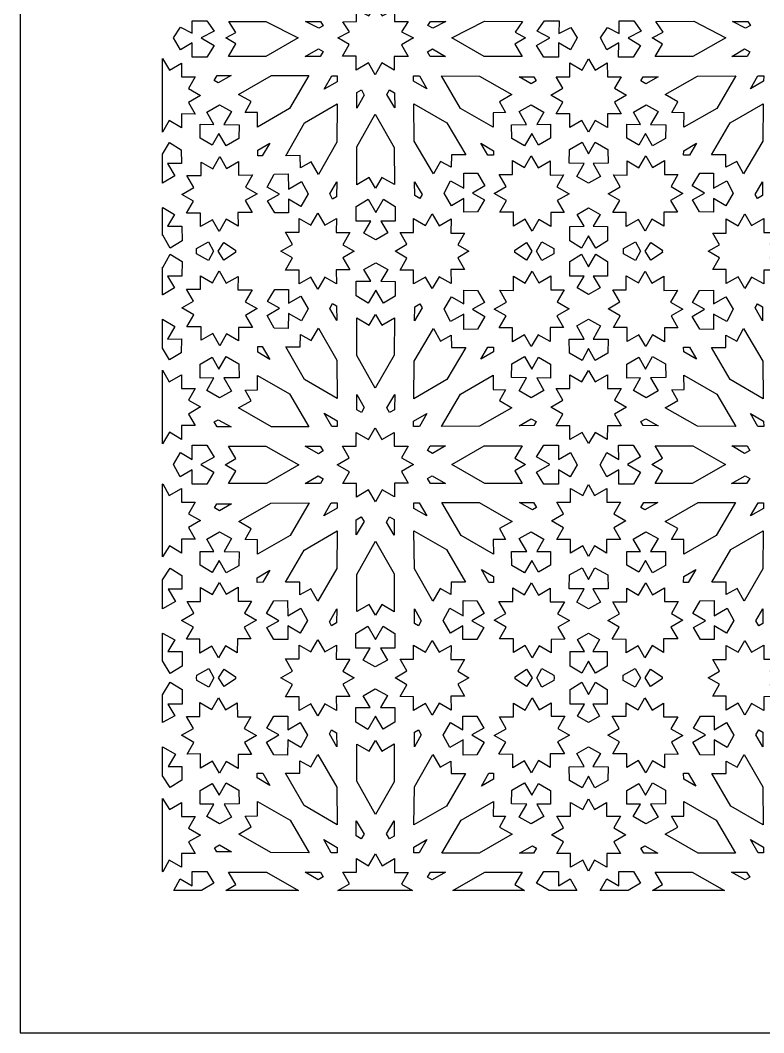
# Model space of a CAD drawing. Extents: x -340 to 340, y -245 to 245.
# Drawn here: x -340.1 to -235.6, y -245.1 to -102.7 of the extents above; entities that cross this region are included whole.
import ezdxf

# ---------------------------------------------------------------- set-up
doc = ezdxf.new("R2010")
doc.units = 0
doc.layers.add('LAYER_1', color=18, linetype='CONTINUOUS')

msp = doc.modelspace()

# ---------------------------------------------------------------- linework, layer by layer
at = {"layer": 'LAYER_1'}
msp.add_lwpolyline([(339.89, 144.89, 0.454904), (239.89, 244.89), (-340.11, 244.89), (-340.11, -245.11), (339.89, -245.11)], format="xyb", close=True, dxfattribs=at)
for points in [[(-289.2, -102.06), (-287.48, -101.19), (-287.47, -102.88), (-285.54, -102.87), (-286.48, -104.31), (-284.82, -105.16), (-286.52, -106.14), (-285.58, -107.77), (-287.51, -107.77), (-287.52, -109.7), (-289.24, -108.7), (-290.19, -110.35), (-291.13, -108.7), (-292.86, -109.69), (-292.85, -107.75), (-294.78, -107.75), (-293.84, -106.12), (-295.44, -105.16), (-293.81, -104.32), (-294.75, -102.9), (-292.82, -102.89), (-292.82, -101.2), (-291.1, -102.07), (-290.15, -100.62)], [(-312.85, -104.22), (-314.67, -105.16), (-312.86, -106.23), (-313.87, -107.9), (-315.93, -107.9), (-315.93, -105.88), (-317.59, -106.86), (-318.55, -105.16), (-317.59, -103.68), (-315.93, -104.53), (-315.92, -102.77), (-313.86, -102.77)], [(-305.57, -102.88), (-301.01, -105.16), (-305.59, -107.77), (-310.81, -107.78), (-309.79, -106.03), (-311.21, -105.16), (-309.78, -104.4), (-310.79, -102.87)], [(-297.49, -103.49), (-298.14, -103.82), (-300.02, -102.88), (-297.91, -102.87)], [(-282.09, -103.79), (-282.8, -103.44), (-282.42, -102.86), (-280.26, -102.86)], [(-269.47, -102.85), (-270.5, -104.38), (-269.07, -105.16), (-270.56, -106.05), (-269.54, -107.8), (-274.86, -107.81), (-279.41, -105.16), (-274.81, -102.84)], [(-264.34, -102.77), (-264.35, -104.54), (-262.68, -103.69), (-261.78, -105.16), (-262.75, -106.85), (-264.42, -105.87), (-264.42, -107.89), (-266.47, -107.9), (-267.49, -106.24), (-265.65, -105.16), (-267.42, -104.22), (-266.4, -102.77)], [(-252.8, -104.22), (-254.64, -105.16), (-252.88, -106.24), (-253.9, -107.9), (-255.96, -107.89), (-255.95, -105.87), (-257.62, -106.85), (-258.51, -105.16), (-257.54, -103.69), (-255.87, -104.54), (-255.87, -102.77), (-253.81, -102.77)], [(-240.89, -105.16), (-245.51, -107.81), (-250.83, -107.8), (-249.81, -106.05), (-251.23, -105.16), (-249.72, -104.38), (-250.75, -102.85), (-245.41, -102.84)], [(-237.8, -102.86), (-237.41, -103.44), (-238.13, -103.79), (-239.96, -102.86)], [(-297.52, -107.07), (-297.94, -107.78), (-300.05, -107.77), (-298.17, -106.7)], [(-280.31, -107.79), (-282.47, -107.79), (-282.85, -107.13), (-282.13, -106.73)], [(-237.52, -107.13), (-237.9, -107.79), (-240.06, -107.79), (-238.24, -106.73)], [(-319.14, -109.71), (-317.42, -108.71), (-317.42, -110.65), (-315.49, -110.65), (-316.44, -112.28), (-314.75, -113.27), (-316.44, -114.25), (-315.51, -115.88), (-317.44, -115.87), (-317.44, -117.81), (-319.16, -116.81), (-320.11, -118.44), (-320.11, -108.07)], [(-259.27, -109.7), (-257.56, -108.7), (-257.55, -110.63), (-255.62, -110.63), (-256.55, -112.26), (-254.86, -113.24), (-256.55, -114.23), (-255.61, -115.86), (-257.54, -115.86), (-257.53, -117.79), (-259.25, -116.8), (-260.19, -118.42), (-261.12, -116.8), (-262.84, -117.79), (-262.83, -115.86), (-264.77, -115.86), (-263.82, -114.23), (-265.51, -113.24), (-263.82, -112.26), (-264.75, -110.63), (-262.82, -110.63), (-262.81, -108.7), (-261.1, -109.7), (-260.19, -108.12)], [(-310.45, -110.46), (-312.26, -111.48), (-312.83, -111.16), (-312.41, -110.46)], [(-299.51, -110.48), (-302.24, -115.1), (-306.77, -117.71), (-306.76, -115.68), (-308.49, -115.65), (-307.65, -114.13), (-309.4, -113.13), (-304.78, -110.47)], [(-295.55, -111.34), (-297.39, -112.4), (-296.3, -110.52), (-295.55, -110.52)], [(-283.98, -110.53), (-282.93, -112.36), (-284.8, -111.28), (-284.81, -110.52)], [(-275.51, -110.55), (-270.97, -113.14), (-272.72, -114.16), (-271.87, -115.67), (-273.61, -115.71), (-273.59, -117.73), (-278.21, -115.09), (-280.87, -110.52)], [(-267.87, -110.66), (-267.54, -111.22), (-268.25, -111.62), (-269.95, -110.64)], [(-252.12, -111.62), (-252.83, -111.22), (-252.5, -110.66), (-250.42, -110.64)], [(-242.16, -115.09), (-246.78, -117.73), (-246.76, -115.71), (-248.5, -115.67), (-247.65, -114.16), (-249.4, -113.14), (-244.86, -110.55), (-239.5, -110.52)], [(-235.57, -111.28), (-237.44, -112.36), (-236.39, -110.53), (-235.56, -110.52)], [(-291.73, -113.21), (-292.79, -115.04), (-292.79, -112.87), (-292.14, -112.49)], [(-287.46, -112.89), (-287.45, -115.01), (-288.54, -113.14), (-288.17, -112.48)], [(-310.4, -115.51), (-311.46, -117.36), (-309.33, -117.38), (-309.38, -119.33), (-311.16, -120.35), (-312.17, -118.6), (-313.12, -120.28), (-314.79, -119.28), (-314.81, -117.33), (-312.88, -117.35), (-313.89, -115.6), (-312.11, -114.57)], [(-295.59, -119.84), (-298.19, -124.37), (-299.2, -122.62), (-300.71, -123.47), (-300.74, -121.73), (-302.76, -121.75), (-300.12, -117.12), (-295.56, -114.46)], [(-280.11, -117.12), (-277.45, -121.63), (-279.47, -121.64), (-279.49, -123.37), (-281.01, -122.55), (-281.99, -124.31), (-284.7, -119.72), (-284.75, -114.44)], [(-266.48, -115.6), (-267.47, -117.36), (-265.55, -117.33), (-265.56, -119.28), (-267.23, -120.28), (-268.19, -118.61), (-269.19, -120.36), (-270.98, -119.34), (-271.03, -117.4), (-268.9, -117.37), (-269.96, -115.52), (-268.26, -114.58)], [(-250.41, -115.52), (-251.47, -117.37), (-249.34, -117.4), (-249.39, -119.34), (-251.18, -120.36), (-252.18, -118.61), (-253.14, -120.28), (-254.81, -119.28), (-254.82, -117.33), (-252.9, -117.36), (-253.89, -115.6), (-252.11, -114.58)], [(-235.67, -119.72), (-238.38, -124.31), (-239.36, -122.55), (-240.88, -123.37), (-240.9, -121.64), (-242.92, -121.63), (-240.26, -117.12), (-235.62, -114.44)], [(-287.52, -120.58), (-287.5, -125.81), (-289.25, -124.79), (-290.13, -126.29), (-291.03, -124.8), (-292.77, -125.83), (-292.79, -120.5), (-290.18, -115.91)], [(-317.47, -120.9), (-317.45, -122.85), (-319.38, -122.83), (-318.38, -124.58), (-320.11, -125.61), (-320.11, -121.53), (-319.14, -119.91)], [(-306.07, -121.77), (-306.72, -121.78), (-306.71, -120.96), (-305.01, -119.97)], [(-273.56, -121.04), (-273.55, -121.69), (-274.37, -121.69), (-275.36, -119.99)], [(-257.48, -120.86), (-257.43, -122.8), (-259.56, -122.82), (-258.51, -124.68), (-260.19, -125.6), (-261.86, -124.68), (-260.81, -122.82), (-262.94, -122.8), (-262.89, -120.86), (-261.11, -119.83), (-260.19, -121.48), (-259.27, -119.83)], [(-246, -121.69), (-246.82, -121.69), (-246.81, -121.04), (-245.02, -119.99)], [(-311.09, -123.54), (-309.42, -122.57), (-309.41, -124.46), (-307.46, -124.45), (-308.43, -126.15), (-306.8, -127.1), (-308.47, -128.06), (-307.5, -129.74), (-309.49, -129.74), (-309.48, -131.64), (-311.13, -130.69), (-312.12, -132.42), (-313.09, -130.75), (-314.76, -131.72), (-314.76, -129.84), (-316.72, -129.84), (-315.75, -128.14), (-317.38, -127.2), (-315.71, -126.23), (-316.67, -124.55), (-314.69, -124.55), (-314.69, -122.65), (-313.05, -123.6), (-312.06, -121.87)], [(-267.27, -123.44), (-265.6, -122.47), (-265.6, -124.46), (-263.7, -124.45), (-264.64, -126.1), (-262.92, -127.09), (-264.59, -128.06), (-263.61, -129.73), (-265.49, -129.74), (-265.49, -131.7), (-267.19, -130.73), (-268.12, -132.36), (-269.09, -130.69), (-270.76, -131.66), (-270.77, -129.67), (-272.67, -129.68), (-271.72, -128.03), (-273.45, -127.04), (-271.78, -126.07), (-272.75, -124.4), (-270.87, -124.39), (-270.88, -122.43), (-269.18, -123.4), (-268.24, -121.77)], [(-251.19, -123.4), (-249.49, -122.43), (-249.5, -124.39), (-247.62, -124.4), (-248.59, -126.07), (-246.92, -127.04), (-248.65, -128.03), (-247.7, -129.68), (-249.6, -129.67), (-249.61, -131.66), (-251.28, -130.69), (-252.25, -132.36), (-253.18, -130.73), (-254.88, -131.7), (-254.88, -129.74), (-256.76, -129.73), (-255.79, -128.06), (-257.45, -127.09), (-255.73, -126.1), (-256.67, -124.45), (-254.77, -124.46), (-254.77, -122.47), (-253.1, -123.44), (-252.13, -121.77)], [(-302.41, -126.44), (-300.56, -125.38), (-299.62, -127.09), (-300.65, -128.87), (-302.4, -127.87), (-302.38, -129.8), (-304.32, -129.79), (-305.32, -128.11), (-303.65, -127.15), (-305.4, -126.15), (-304.38, -124.36), (-302.43, -124.31)], [(-275.81, -124.22), (-274.77, -126), (-276.5, -127.02), (-274.82, -127.96), (-275.79, -129.65), (-277.73, -129.69), (-277.74, -127.76), (-279.47, -128.78), (-280.52, -127.01), (-279.61, -125.29), (-277.75, -126.33), (-277.75, -124.19)], [(-242.63, -126.33), (-240.76, -125.29), (-239.85, -127.01), (-240.9, -128.78), (-242.63, -127.76), (-242.64, -129.69), (-244.58, -129.65), (-245.56, -127.96), (-243.87, -127.02), (-245.61, -126), (-244.56, -124.22), (-242.62, -124.19)], [(-295.62, -127.51), (-296.18, -127.84), (-296.58, -127.13), (-295.61, -125.42)], [(-283.61, -127.2), (-283.92, -127.77), (-284.63, -127.36), (-284.65, -125.4)], [(-235.74, -127.36), (-236.45, -127.77), (-236.77, -127.2), (-235.72, -125.4)], [(-287.38, -128.88), (-287.38, -130.94), (-289.39, -130.95), (-288.41, -132.61), (-290.1, -133.57), (-291.8, -132.62), (-290.83, -130.95), (-292.85, -130.96), (-292.86, -128.9), (-291.2, -127.88), (-290.12, -129.72), (-289.05, -127.87)], [(-318.41, -130), (-319.38, -131.67), (-317.37, -131.67), (-317.36, -133.73), (-319.02, -134.75), (-320.08, -132.9), (-320.11, -132.95), (-320.11, -129.06), (-320.08, -129.05)], [(-258.57, -130.01), (-259.54, -131.67), (-257.53, -131.68), (-257.53, -133.74), (-259.19, -134.75), (-260.19, -133), (-261.18, -134.75), (-262.84, -133.74), (-262.84, -131.68), (-260.83, -131.67), (-261.8, -130.01), (-260.19, -129.08)], [(-297.3, -131.53), (-295.66, -130.6), (-295.67, -132.53), (-293.74, -132.54), (-294.74, -134.26), (-293.17, -135.18), (-294.74, -136.1), (-293.74, -137.82), (-295.67, -137.82), (-295.66, -139.76), (-297.3, -138.82), (-298.27, -140.52), (-299.25, -138.83), (-300.88, -139.78), (-300.89, -137.84), (-302.82, -137.85), (-301.83, -136.12), (-303.48, -135.18), (-301.83, -134.23), (-302.82, -132.51), (-300.89, -132.51), (-300.88, -130.58), (-299.25, -131.53), (-298.27, -129.84)], [(-281.21, -131.6), (-279.53, -130.63), (-279.54, -132.62), (-277.64, -132.62), (-278.59, -134.27), (-277.01, -135.18), (-278.59, -136.09), (-277.64, -137.74), (-279.54, -137.74), (-279.53, -139.73), (-281.21, -138.76), (-282.17, -140.44), (-283.11, -138.81), (-284.81, -139.79), (-284.81, -137.83), (-286.69, -137.83), (-285.73, -136.15), (-287.4, -135.18), (-285.73, -134.21), (-286.69, -132.53), (-284.81, -132.53), (-284.81, -130.57), (-283.11, -131.55), (-282.17, -129.92)], [(-237.26, -131.55), (-235.56, -130.57), (-235.56, -132.53), (-233.68, -132.53), (-234.64, -134.21), (-232.97, -135.18), (-234.64, -136.15), (-233.68, -137.83), (-235.56, -137.83), (-235.56, -139.79), (-237.26, -138.81), (-238.2, -140.44), (-239.16, -138.76), (-240.84, -139.73), (-240.83, -137.74), (-242.73, -137.74), (-241.78, -136.09), (-243.36, -135.18), (-241.78, -134.27), (-242.73, -132.62), (-240.83, -132.62), (-240.84, -130.63), (-239.16, -131.6), (-238.2, -129.92)], [(-312.93, -135.18), (-313.63, -136.5), (-315.33, -135.55), (-315.34, -135.18), (-315.33, -134.81), (-313.63, -133.86)], [(-265.09, -134.81), (-265.07, -135.18), (-265.09, -135.55), (-266.78, -136.5), (-267.49, -135.18), (-266.78, -133.86)], [(-252.88, -135.18), (-253.59, -136.5), (-255.28, -135.55), (-255.3, -135.18), (-255.28, -134.81), (-253.59, -133.86)], [(-309.86, -135.02), (-309.86, -135.18), (-309.86, -135.34), (-311.48, -136.42), (-312.26, -135.18), (-311.48, -133.94)], [(-268.15, -135.18), (-268.94, -136.42), (-270.56, -135.34), (-270.55, -135.18), (-270.56, -135.02), (-268.94, -133.94)], [(-249.81, -135.02), (-249.82, -135.18), (-249.81, -135.34), (-251.43, -136.42), (-252.22, -135.18), (-251.43, -133.94)], [(-317.36, -136.63), (-317.37, -138.69), (-319.38, -138.69), (-318.41, -140.35), (-320.08, -141.31), (-320.11, -141.3), (-320.11, -137.41), (-320.08, -137.45), (-319.02, -135.61)], [(-257.53, -136.62), (-257.53, -138.68), (-259.54, -138.69), (-258.57, -140.35), (-260.19, -141.28), (-261.8, -140.35), (-260.83, -138.69), (-262.84, -138.68), (-262.84, -136.62), (-261.18, -135.61), (-260.19, -137.36), (-259.19, -135.61)], [(-311.13, -139.67), (-309.48, -138.72), (-309.49, -140.62), (-307.5, -140.62), (-308.47, -142.3), (-306.8, -143.26), (-308.43, -144.2), (-307.46, -145.9), (-309.41, -145.9), (-309.42, -147.79), (-311.09, -146.82), (-312.06, -148.49), (-313.05, -146.76), (-314.69, -147.71), (-314.69, -145.81), (-316.67, -145.8), (-315.71, -144.13), (-317.38, -143.16), (-315.75, -142.22), (-316.72, -140.52), (-314.76, -140.52), (-314.76, -138.64), (-313.09, -139.61), (-312.12, -137.94)], [(-288.41, -137.75), (-289.39, -139.41), (-287.38, -139.42), (-287.38, -141.48), (-289.05, -142.49), (-290.12, -140.64), (-291.2, -142.48), (-292.86, -141.46), (-292.85, -139.4), (-290.83, -139.41), (-291.8, -137.74), (-290.1, -136.79)], [(-267.19, -139.63), (-265.49, -138.66), (-265.49, -140.62), (-263.61, -140.63), (-264.59, -142.3), (-262.92, -143.27), (-264.64, -144.26), (-263.7, -145.91), (-265.6, -145.9), (-265.6, -147.89), (-267.27, -146.92), (-268.24, -148.59), (-269.18, -146.96), (-270.88, -147.93), (-270.87, -145.97), (-272.75, -145.96), (-271.78, -144.29), (-273.45, -143.32), (-271.72, -142.33), (-272.67, -140.68), (-270.77, -140.69), (-270.76, -138.7), (-269.09, -139.67), (-268.12, -138)], [(-251.28, -139.67), (-249.61, -138.7), (-249.6, -140.69), (-247.7, -140.68), (-248.65, -142.33), (-246.92, -143.32), (-248.59, -144.29), (-247.62, -145.96), (-249.5, -145.97), (-249.49, -147.93), (-251.19, -146.96), (-252.13, -148.59), (-253.1, -146.92), (-254.77, -147.89), (-254.77, -145.9), (-256.67, -145.91), (-255.73, -144.26), (-257.45, -143.27), (-255.79, -142.3), (-256.76, -140.63), (-254.88, -140.62), (-254.88, -138.66), (-253.18, -139.63), (-252.25, -138)], [(-302.4, -142.49), (-300.65, -141.49), (-299.62, -143.27), (-300.56, -144.98), (-302.41, -143.92), (-302.43, -146.05), (-304.38, -146), (-305.4, -144.21), (-303.65, -143.21), (-305.32, -142.25), (-304.32, -140.57), (-302.38, -140.56)], [(-275.79, -140.71), (-274.82, -142.4), (-276.5, -143.34), (-274.77, -144.36), (-275.81, -146.14), (-277.75, -146.17), (-277.75, -144.03), (-279.61, -145.07), (-280.52, -143.35), (-279.47, -141.58), (-277.74, -142.6), (-277.73, -140.67)], [(-242.63, -142.6), (-240.9, -141.58), (-239.85, -143.35), (-240.76, -145.07), (-242.63, -144.03), (-242.62, -146.17), (-244.56, -146.14), (-245.61, -144.36), (-243.87, -143.34), (-245.56, -142.4), (-244.58, -140.71), (-242.64, -140.67)], [(-295.62, -142.85), (-295.61, -144.94), (-296.58, -143.23), (-296.18, -142.52)], [(-283.61, -143.16), (-284.65, -144.96), (-284.63, -143), (-283.92, -142.59)], [(-235.74, -143), (-235.72, -144.96), (-236.77, -143.16), (-236.45, -142.59)], [(-318.38, -145.78), (-319.38, -147.53), (-317.45, -147.51), (-317.47, -149.46), (-319.14, -150.45), (-320.11, -148.83), (-320.11, -144.75)], [(-289.25, -145.56), (-287.5, -144.55), (-287.52, -149.78), (-290.18, -154.45), (-292.79, -149.86), (-292.77, -144.53), (-291.03, -145.56), (-290.13, -144.07)], [(-258.51, -145.68), (-259.56, -147.54), (-257.43, -147.55), (-257.48, -149.5), (-259.27, -150.53), (-260.19, -148.88), (-261.11, -150.53), (-262.89, -149.5), (-262.94, -147.55), (-260.81, -147.54), (-261.86, -145.68), (-260.19, -144.76)], [(-295.59, -150.52), (-295.56, -155.9), (-300.12, -153.24), (-302.76, -148.61), (-300.74, -148.63), (-300.71, -146.89), (-299.2, -147.74), (-298.19, -145.99)], [(-281.01, -147.81), (-279.49, -146.98), (-279.47, -148.72), (-277.45, -148.73), (-280.11, -153.23), (-284.75, -155.92), (-284.7, -150.64), (-281.99, -146.05)], [(-235.67, -150.64), (-235.62, -155.92), (-240.26, -153.23), (-242.92, -148.73), (-240.9, -148.72), (-240.88, -146.98), (-239.36, -147.81), (-238.38, -146.05)], [(-306.07, -148.59), (-305.01, -150.39), (-306.71, -149.4), (-306.72, -148.58)], [(-273.56, -149.32), (-275.36, -150.37), (-274.37, -148.67), (-273.55, -148.67)], [(-246, -148.67), (-245.02, -150.37), (-246.81, -149.32), (-246.82, -148.67)], [(-309.38, -151.03), (-309.33, -152.98), (-311.46, -153), (-310.4, -154.85), (-312.11, -155.79), (-313.89, -154.76), (-312.88, -153.01), (-314.81, -153.02), (-314.79, -151.08), (-313.12, -150.08), (-312.17, -151.76), (-311.16, -150.01)], [(-268.19, -151.75), (-267.23, -150.08), (-265.56, -151.08), (-265.55, -153.02), (-267.47, -153), (-266.48, -154.75), (-268.26, -155.78), (-269.96, -154.84), (-268.9, -152.99), (-271.03, -152.96), (-270.98, -151.02), (-269.19, -150)], [(-249.39, -151.02), (-249.34, -152.96), (-251.47, -152.99), (-250.41, -154.84), (-252.11, -155.78), (-253.89, -154.75), (-252.9, -153), (-254.82, -153.02), (-254.81, -151.08), (-253.14, -150.08), (-252.18, -151.75), (-251.18, -150)], [(-319.16, -153.55), (-317.44, -152.55), (-317.44, -154.49), (-315.51, -154.48), (-316.44, -156.11), (-314.75, -157.09), (-316.44, -158.08), (-315.49, -159.71), (-317.42, -159.71), (-317.42, -161.64), (-319.14, -160.65), (-320.11, -162.29), (-320.11, -151.92)], [(-259.25, -153.56), (-257.53, -152.57), (-257.54, -154.5), (-255.61, -154.5), (-256.55, -156.13), (-254.86, -157.12), (-256.55, -158.1), (-255.62, -159.73), (-257.55, -159.72), (-257.56, -161.66), (-259.27, -160.66), (-260.19, -162.24), (-261.1, -160.66), (-262.81, -161.66), (-262.82, -159.72), (-264.75, -159.73), (-263.82, -158.1), (-265.51, -157.12), (-263.82, -156.13), (-264.77, -154.5), (-262.83, -154.5), (-262.84, -152.57), (-261.12, -153.56), (-260.19, -151.94)], [(-302.24, -155.26), (-299.51, -159.88), (-304.78, -159.89), (-309.4, -157.23), (-307.65, -156.23), (-308.49, -154.71), (-306.76, -154.68), (-306.77, -152.65)], [(-273.61, -154.65), (-271.87, -154.69), (-272.72, -156.2), (-270.97, -157.21), (-275.51, -159.81), (-280.87, -159.84), (-278.21, -155.27), (-273.59, -152.63)], [(-242.16, -155.27), (-239.5, -159.84), (-244.86, -159.81), (-249.4, -157.21), (-247.65, -156.2), (-248.5, -154.69), (-246.76, -154.65), (-246.78, -152.63)], [(-291.73, -157.15), (-292.14, -157.87), (-292.79, -157.48), (-292.79, -155.32)], [(-287.46, -157.47), (-288.17, -157.88), (-288.54, -157.22), (-287.45, -155.35)], [(-295.55, -159.02), (-295.55, -159.84), (-296.3, -159.84), (-297.39, -157.96)], [(-283.98, -159.83), (-284.81, -159.84), (-284.8, -159.08), (-282.93, -158)], [(-235.57, -159.08), (-235.56, -159.84), (-236.39, -159.83), (-237.44, -158)], [(-310.45, -159.9), (-312.41, -159.9), (-312.83, -159.2), (-312.26, -158.88)], [(-267.54, -159.14), (-267.87, -159.7), (-269.95, -159.72), (-268.25, -158.74)], [(-250.42, -159.72), (-252.5, -159.7), (-252.83, -159.14), (-252.12, -158.74)], [(-289.24, -161.66), (-287.52, -160.66), (-287.51, -162.59), (-285.58, -162.58), (-286.52, -164.22), (-284.82, -165.2), (-286.51, -166.18), (-285.57, -167.81), (-287.5, -167.82), (-287.5, -169.75), (-289.22, -168.76), (-290.16, -170.41), (-291.12, -168.76), (-292.83, -169.76), (-292.84, -167.83), (-294.77, -167.84), (-293.83, -166.2), (-295.53, -165.22), (-293.84, -164.24), (-294.78, -162.61), (-292.85, -162.61), (-292.86, -160.67), (-291.13, -161.66), (-290.19, -160.01)], [(-312.86, -164.13), (-314.7, -165.2), (-312.87, -166.28), (-313.88, -167.95), (-315.94, -167.94), (-315.93, -165.92), (-317.6, -166.9), (-318.55, -165.2), (-317.59, -163.5), (-315.93, -164.48), (-315.93, -162.46), (-313.87, -162.46)], [(-305.59, -162.59), (-300.92, -165.24), (-305.49, -167.87), (-310.81, -167.86), (-309.79, -166.12), (-311.28, -165.22), (-309.79, -164.33), (-310.81, -162.58)], [(-297.52, -163.28), (-298.17, -163.66), (-300.05, -162.59), (-297.94, -162.58)], [(-282.13, -163.63), (-282.85, -163.23), (-282.47, -162.57), (-280.31, -162.56)], [(-269.54, -162.56), (-270.56, -164.3), (-269.07, -165.2), (-270.56, -166.09), (-269.55, -167.84), (-274.77, -167.83), (-279.43, -165.18), (-274.86, -162.55)], [(-264.42, -162.47), (-264.42, -164.48), (-262.75, -163.51), (-261.8, -165.21), (-262.76, -166.91), (-264.42, -165.93), (-264.42, -167.95), (-266.48, -167.95), (-267.49, -166.28), (-265.65, -165.2), (-267.49, -164.12), (-266.47, -162.46)], [(-252.88, -164.12), (-254.72, -165.2), (-252.88, -166.28), (-253.89, -167.95), (-255.95, -167.95), (-255.95, -165.93), (-257.61, -166.91), (-258.57, -165.21), (-257.62, -163.51), (-255.95, -164.48), (-255.96, -162.47), (-253.9, -162.46)], [(-240.94, -165.18), (-245.6, -167.83), (-250.82, -167.84), (-249.81, -166.09), (-251.3, -165.2), (-249.81, -164.3), (-250.83, -162.56), (-245.51, -162.55)], [(-237.9, -162.57), (-237.52, -163.23), (-238.24, -163.63), (-240.06, -162.56)], [(-319.16, -169.54), (-317.44, -168.54), (-317.44, -170.47), (-315.51, -170.46), (-316.44, -172.1), (-314.75, -173.08), (-316.44, -174.06), (-315.49, -175.69), (-317.42, -175.7), (-317.42, -177.63), (-319.14, -176.64), (-320.11, -178.19), (-320.11, -167.96), (-320.08, -167.88)], [(-297.5, -167.2), (-297.88, -167.85), (-300.04, -167.86), (-298.22, -166.79)], [(-280.3, -167.83), (-282.41, -167.84), (-282.84, -167.14), (-282.18, -166.76)], [(-259.35, -169.54), (-257.63, -168.55), (-257.63, -170.49), (-255.7, -170.49), (-256.65, -172.12), (-254.96, -173.11), (-256.65, -174.08), (-255.72, -175.72), (-257.65, -175.71), (-257.65, -177.64), (-259.37, -176.64), (-260.19, -178.14), (-261, -176.64), (-262.72, -177.64), (-262.72, -175.71), (-264.65, -175.72), (-263.72, -174.08), (-265.41, -173.11), (-263.72, -172.12), (-264.67, -170.49), (-262.74, -170.49), (-262.74, -168.55), (-261.02, -169.54), (-260.19, -168.01)], [(-237.53, -167.14), (-237.96, -167.84), (-240.07, -167.83), (-238.19, -166.76)], [(-312.1, -171.68), (-312.81, -171.28), (-312.48, -170.72), (-310.4, -170.7)], [(-302.14, -175.15), (-306.76, -177.79), (-306.75, -175.77), (-308.48, -175.73), (-307.63, -174.22), (-309.38, -173.21), (-304.85, -170.61), (-299.48, -170.59)], [(-295.55, -171.34), (-297.42, -172.42), (-296.37, -170.59), (-295.55, -170.58)], [(-284.02, -170.56), (-282.93, -172.42), (-284.77, -171.38), (-284.78, -170.56)], [(-270.95, -173.19), (-272.71, -174.2), (-271.86, -175.71), (-273.6, -175.74), (-273.58, -177.77), (-278.11, -175.16), (-280.84, -170.54), (-275.57, -170.53)], [(-267.52, -171.22), (-268.09, -171.54), (-269.9, -170.52), (-267.94, -170.52)], [(-250.47, -170.52), (-252.28, -171.54), (-252.85, -171.22), (-252.43, -170.52)], [(-239.53, -170.54), (-242.26, -175.16), (-246.79, -177.77), (-246.78, -175.74), (-248.51, -175.71), (-247.66, -174.2), (-249.42, -173.19), (-244.8, -170.53)], [(-235.6, -171.38), (-237.44, -172.42), (-236.35, -170.56), (-235.59, -170.56)], [(-291.77, -173.21), (-292.85, -175.09), (-292.86, -172.97), (-292.15, -172.55)], [(-287.54, -172.93), (-287.53, -175.1), (-288.6, -173.27), (-288.19, -172.55)], [(-310.39, -175.58), (-311.45, -177.43), (-309.32, -177.46), (-309.38, -179.41), (-311.16, -180.42), (-312.16, -178.67), (-313.12, -180.35), (-314.79, -179.35), (-314.8, -177.4), (-312.88, -177.42), (-313.88, -175.67), (-312.09, -174.64)], [(-295.58, -179.81), (-298.26, -184.42), (-299.26, -182.65), (-300.78, -183.49), (-300.8, -181.75), (-302.82, -181.75), (-300.19, -177.24), (-295.55, -174.53)], [(-280.18, -177.13), (-277.51, -181.75), (-279.53, -181.74), (-279.56, -183.48), (-281.07, -182.64), (-282.07, -184.4), (-284.69, -179.87), (-284.75, -174.5)], [(-266.46, -175.66), (-267.47, -177.41), (-265.54, -177.4), (-265.56, -179.35), (-267.23, -180.34), (-268.19, -178.66), (-269.19, -180.41), (-270.98, -179.39), (-271.03, -177.44), (-268.89, -177.42), (-269.95, -175.57), (-268.25, -174.63)], [(-250.42, -175.57), (-251.48, -177.42), (-249.35, -177.44), (-249.39, -179.39), (-251.18, -180.41), (-252.18, -178.66), (-253.14, -180.34), (-254.81, -179.35), (-254.83, -177.4), (-252.9, -177.41), (-253.91, -175.66), (-252.12, -174.63)], [(-235.68, -179.87), (-238.3, -184.4), (-239.3, -182.64), (-240.82, -183.48), (-240.84, -181.74), (-242.86, -181.75), (-240.19, -177.13), (-235.62, -174.5)], [(-287.52, -180.55), (-287.53, -185.89), (-289.27, -184.86), (-290.16, -186.35), (-291.05, -184.86), (-292.8, -185.88), (-292.79, -180.65), (-290.15, -175.97)], [(-317.38, -180.78), (-317.37, -182.73), (-319.3, -182.71), (-318.3, -184.46), (-320.11, -185.48), (-320.11, -181.39), (-319.05, -179.78)], [(-305.99, -181.75), (-306.8, -181.76), (-306.79, -181.1), (-305, -180.05)], [(-273.57, -180.94), (-273.55, -181.76), (-274.21, -181.76), (-275.27, -179.96)], [(-257.5, -180.72), (-257.45, -182.67), (-259.58, -182.69), (-258.51, -184.54), (-260.19, -185.47), (-261.86, -184.54), (-260.79, -182.69), (-262.93, -182.67), (-262.87, -180.72), (-261.08, -179.7), (-260.19, -181.34), (-259.29, -179.7)], [(-246.17, -181.76), (-246.82, -181.76), (-246.8, -180.94), (-245.1, -179.96)], [(-311.17, -183.42), (-309.48, -182.44), (-309.48, -184.4), (-307.6, -184.41), (-308.57, -186.08), (-306.91, -187.06), (-308.63, -188.04), (-307.68, -189.69), (-309.58, -189.69), (-309.59, -191.68), (-311.26, -190.7), (-312.23, -192.38), (-313.17, -190.74), (-314.86, -191.71), (-314.86, -189.75), (-316.74, -189.74), (-315.77, -188.07), (-317.43, -187.1), (-315.71, -186.11), (-316.66, -184.46), (-314.76, -184.47), (-314.75, -182.48), (-313.08, -183.45), (-312.11, -181.78)], [(-267.22, -183.55), (-265.58, -182.59), (-265.57, -184.5), (-263.59, -184.49), (-264.55, -186.17), (-262.87, -187.13), (-264.5, -188.08), (-263.52, -189.77), (-265.47, -189.78), (-265.47, -191.66), (-267.14, -190.7), (-268.1, -192.38), (-269.1, -190.65), (-270.74, -191.61), (-270.75, -189.71), (-272.73, -189.72), (-271.77, -188.04), (-273.45, -187.08), (-271.82, -186.13), (-272.8, -184.43), (-270.85, -184.43), (-270.85, -182.54), (-269.18, -183.51), (-268.21, -181.83)], [(-251.19, -183.51), (-249.52, -182.54), (-249.52, -184.43), (-247.57, -184.43), (-248.55, -186.13), (-246.92, -187.08), (-248.6, -188.04), (-247.64, -189.72), (-249.63, -189.71), (-249.63, -191.61), (-251.27, -190.65), (-252.27, -192.38), (-253.23, -190.7), (-254.9, -191.66), (-254.9, -189.78), (-256.86, -189.77), (-255.87, -188.08), (-257.5, -187.13), (-255.83, -186.17), (-256.78, -184.49), (-254.8, -184.5), (-254.79, -182.59), (-253.15, -183.55), (-252.16, -181.83)], [(-302.5, -186.45), (-300.65, -185.4), (-299.72, -187.12), (-300.76, -188.9), (-302.5, -187.88), (-302.5, -189.81), (-304.44, -189.78), (-305.43, -188.1), (-303.75, -187.15), (-305.49, -186.14), (-304.45, -184.35), (-302.51, -184.32)], [(-275.88, -184.35), (-274.86, -186.14), (-276.6, -187.15), (-274.92, -188.1), (-275.91, -189.78), (-277.85, -189.8), (-277.85, -187.87), (-279.59, -188.89), (-280.62, -187.1), (-279.69, -185.39), (-277.84, -186.45), (-277.83, -184.31)], [(-242.53, -186.45), (-240.68, -185.39), (-239.75, -187.1), (-240.78, -188.89), (-242.53, -187.87), (-242.52, -189.8), (-244.46, -189.78), (-245.45, -188.1), (-243.77, -187.15), (-245.52, -186.14), (-244.49, -184.35), (-242.54, -184.31)], [(-295.62, -187.45), (-296.32, -187.86), (-296.64, -187.3), (-295.61, -185.49)], [(-283.72, -187.18), (-284.12, -187.89), (-284.68, -187.56), (-284.69, -185.47)], [(-235.69, -187.56), (-236.26, -187.89), (-236.66, -187.18), (-235.68, -185.47)], [(-290.17, -189.78), (-289.09, -187.94), (-287.43, -188.96), (-287.44, -191.02), (-289.45, -191.01), (-288.48, -192.68), (-290.18, -193.63), (-291.87, -192.68), (-290.89, -191.01), (-292.91, -191.01), (-292.91, -188.95), (-291.24, -187.94)], [(-318.39, -189.83), (-319.37, -191.49), (-317.36, -191.49), (-317.36, -193.56), (-319.03, -194.56), (-320.11, -192.78), (-320.11, -188.89)], [(-258.63, -189.81), (-259.59, -191.48), (-257.58, -191.47), (-257.57, -193.53), (-259.23, -194.55), (-260.19, -192.83), (-261.15, -194.55), (-262.8, -193.53), (-262.79, -191.47), (-260.78, -191.48), (-261.74, -189.81), (-260.19, -188.91)], [(-297.3, -191.54), (-295.66, -190.61), (-295.67, -192.54), (-293.74, -192.55), (-294.74, -194.27), (-293.17, -195.19), (-294.74, -196.1), (-293.74, -197.82), (-295.67, -197.83), (-295.66, -199.77), (-297.3, -198.83), (-298.27, -200.53), (-299.25, -198.84), (-300.88, -199.79), (-300.89, -197.85), (-302.82, -197.86), (-301.83, -196.13), (-303.48, -195.19), (-301.83, -194.24), (-302.82, -192.52), (-300.89, -192.52), (-300.88, -190.59), (-299.25, -191.53), (-298.27, -189.84)], [(-281.21, -191.6), (-279.53, -190.64), (-279.54, -192.63), (-277.64, -192.63), (-278.59, -194.27), (-277.01, -195.19), (-278.59, -196.1), (-277.64, -197.75), (-279.54, -197.75), (-279.53, -199.74), (-281.21, -198.77), (-282.17, -200.45), (-283.11, -198.82), (-284.81, -199.8), (-284.81, -197.84), (-286.69, -197.83), (-285.73, -196.16), (-287.4, -195.19), (-285.73, -194.21), (-286.69, -192.54), (-284.81, -192.54), (-284.81, -190.58), (-283.11, -191.56), (-282.17, -189.93)], [(-237.26, -191.56), (-235.56, -190.58), (-235.56, -192.54), (-233.68, -192.54), (-234.64, -194.21), (-232.97, -195.19), (-234.64, -196.16), (-233.68, -197.83), (-235.56, -197.84), (-235.56, -199.8), (-237.26, -198.82), (-238.2, -200.45), (-239.16, -198.77), (-240.84, -199.74), (-240.83, -197.75), (-242.73, -197.75), (-241.78, -196.1), (-243.36, -195.19), (-241.78, -194.27), (-242.73, -192.63), (-240.83, -192.63), (-240.84, -190.64), (-239.16, -191.6), (-238.2, -189.93)], [(-312.89, -195.19), (-313.6, -196.5), (-315.3, -195.55), (-315.31, -195.19), (-315.3, -194.82), (-313.6, -193.87)], [(-309.82, -195.03), (-309.83, -195.19), (-309.82, -195.35), (-311.45, -196.42), (-312.23, -195.19), (-311.45, -193.95)], [(-268.12, -195.19), (-268.91, -196.42), (-270.53, -195.35), (-270.52, -195.19), (-270.53, -195.03), (-268.91, -193.95)], [(-265.06, -194.82), (-265.04, -195.19), (-265.06, -195.55), (-266.75, -196.5), (-267.46, -195.19), (-266.75, -193.87)], [(-252.91, -195.19), (-253.62, -196.5), (-255.32, -195.55), (-255.33, -195.19), (-255.32, -194.82), (-253.62, -193.87)], [(-249.84, -195.03), (-249.85, -195.19), (-249.84, -195.35), (-251.47, -196.42), (-252.25, -195.19), (-251.47, -193.95)], [(-317.36, -196.82), (-317.36, -198.88), (-319.37, -198.89), (-318.39, -200.55), (-320.11, -201.48), (-320.11, -197.59), (-319.03, -195.81)], [(-257.57, -196.84), (-257.58, -198.9), (-259.59, -198.89), (-258.63, -200.56), (-260.19, -201.46), (-261.74, -200.56), (-260.78, -198.89), (-262.79, -198.9), (-262.8, -196.84), (-261.15, -195.82), (-260.19, -197.54), (-259.23, -195.82)], [(-288.48, -197.69), (-289.45, -199.36), (-287.44, -199.36), (-287.43, -201.42), (-289.09, -202.43), (-290.17, -200.59), (-291.24, -202.44), (-292.91, -201.43), (-292.91, -199.36), (-290.89, -199.36), (-291.87, -197.7), (-290.18, -196.74)], [(-311.26, -199.67), (-309.59, -198.7), (-309.58, -200.69), (-307.68, -200.68), (-308.63, -202.33), (-306.91, -203.32), (-308.57, -204.29), (-307.6, -205.96), (-309.48, -205.97), (-309.48, -207.93), (-311.17, -206.96), (-312.11, -208.59), (-313.08, -206.92), (-314.75, -207.89), (-314.76, -205.9), (-316.66, -205.91), (-315.71, -204.26), (-317.43, -203.27), (-315.77, -202.3), (-316.74, -200.63), (-314.86, -200.62), (-314.86, -198.66), (-313.17, -199.63), (-312.23, -198)], [(-267.14, -199.67), (-265.47, -198.71), (-265.47, -200.59), (-263.52, -200.6), (-264.5, -202.3), (-262.87, -203.25), (-264.55, -204.21), (-263.59, -205.88), (-265.57, -205.88), (-265.58, -207.78), (-267.22, -206.82), (-268.21, -208.54), (-269.18, -206.87), (-270.85, -207.83), (-270.85, -205.95), (-272.8, -205.94), (-271.82, -204.24), (-273.45, -203.3), (-271.77, -202.34), (-272.73, -200.66), (-270.75, -200.66), (-270.74, -198.76), (-269.1, -199.72), (-268.1, -198)], [(-251.27, -199.72), (-249.63, -198.76), (-249.63, -200.66), (-247.64, -200.66), (-248.6, -202.34), (-246.92, -203.3), (-248.55, -204.24), (-247.57, -205.94), (-249.52, -205.95), (-249.52, -207.83), (-251.19, -206.87), (-252.16, -208.54), (-253.15, -206.82), (-254.79, -207.78), (-254.8, -205.88), (-256.78, -205.88), (-255.83, -204.21), (-257.5, -203.25), (-255.87, -202.3), (-256.86, -200.6), (-254.9, -200.59), (-254.9, -198.71), (-253.23, -199.67), (-252.27, -198)], [(-302.5, -202.49), (-300.76, -201.48), (-299.72, -203.25), (-300.65, -204.97), (-302.5, -203.92), (-302.51, -206.06), (-304.45, -206.02), (-305.49, -204.24), (-303.75, -203.22), (-305.43, -202.28), (-304.44, -200.59), (-302.5, -200.56)], [(-275.91, -200.59), (-274.92, -202.27), (-276.6, -203.22), (-274.86, -204.24), (-275.88, -206.02), (-277.83, -206.06), (-277.84, -203.93), (-279.69, -204.98), (-280.62, -203.27), (-279.59, -201.49), (-277.85, -202.5), (-277.85, -200.57)], [(-242.53, -202.5), (-240.78, -201.49), (-239.75, -203.27), (-240.68, -204.98), (-242.53, -203.93), (-242.54, -206.06), (-244.49, -206.02), (-245.52, -204.24), (-243.77, -203.22), (-245.45, -202.27), (-244.46, -200.59), (-242.52, -200.57)], [(-295.62, -202.92), (-295.61, -204.89), (-296.64, -203.08), (-296.32, -202.51)], [(-283.72, -203.2), (-284.69, -204.9), (-284.68, -202.82), (-284.12, -202.49)], [(-235.69, -202.82), (-235.68, -204.9), (-236.66, -203.2), (-236.26, -202.49)], [(-318.3, -205.91), (-319.3, -207.67), (-317.37, -207.64), (-317.38, -209.59), (-319.05, -210.59), (-320.11, -208.99), (-320.11, -204.89)], [(-289.27, -205.51), (-287.53, -204.49), (-287.52, -209.82), (-290.15, -214.4), (-292.79, -209.73), (-292.8, -204.5), (-291.05, -205.51), (-290.16, -204.02)], [(-258.51, -205.83), (-259.58, -207.68), (-257.45, -207.7), (-257.5, -209.65), (-259.29, -210.67), (-260.19, -209.04), (-261.08, -210.67), (-262.87, -209.65), (-262.93, -207.7), (-260.79, -207.68), (-261.86, -205.83), (-260.19, -204.9)], [(-295.58, -210.56), (-295.55, -215.85), (-300.19, -213.14), (-302.82, -208.62), (-300.8, -208.62), (-300.78, -206.88), (-299.26, -207.72), (-298.26, -205.96)], [(-281.07, -207.74), (-279.56, -206.9), (-279.53, -208.63), (-277.51, -208.63), (-280.18, -213.24), (-284.75, -215.87), (-284.69, -210.5), (-282.07, -205.98)], [(-235.68, -210.5), (-235.62, -215.87), (-240.19, -213.24), (-242.86, -208.63), (-240.84, -208.63), (-240.82, -206.9), (-239.3, -207.74), (-238.3, -205.98)], [(-305.99, -208.62), (-305, -210.32), (-306.79, -209.27), (-306.8, -208.62)], [(-273.57, -209.43), (-275.27, -210.41), (-274.21, -208.62), (-273.55, -208.62)], [(-246.17, -208.62), (-245.1, -210.41), (-246.8, -209.43), (-246.82, -208.62)], [(-309.38, -210.97), (-309.32, -212.92), (-311.45, -212.94), (-310.39, -214.79), (-312.09, -215.73), (-313.88, -214.71), (-312.88, -212.96), (-314.8, -212.98), (-314.79, -211.03), (-313.12, -210.03), (-312.16, -211.7), (-311.16, -209.95)], [(-268.19, -211.71), (-267.23, -210.03), (-265.56, -211.03), (-265.54, -212.98), (-267.47, -212.96), (-266.46, -214.71), (-268.25, -215.74), (-269.95, -214.8), (-268.89, -212.95), (-271.03, -212.93), (-270.98, -210.98), (-269.19, -209.96)], [(-249.39, -210.98), (-249.35, -212.93), (-251.48, -212.95), (-250.42, -214.8), (-252.12, -215.74), (-253.91, -214.71), (-252.9, -212.96), (-254.83, -212.98), (-254.81, -211.03), (-253.14, -210.03), (-252.18, -211.71), (-251.18, -209.96)], [(-319.14, -213.73), (-317.42, -212.74), (-317.42, -214.68), (-315.49, -214.68), (-316.44, -216.31), (-314.75, -217.3), (-316.44, -218.27), (-315.51, -219.91), (-317.44, -219.9), (-317.44, -221.84), (-319.16, -220.83), (-320.08, -222.49), (-320.11, -222.41), (-320.11, -212.18)], [(-302.14, -215.22), (-299.48, -219.79), (-304.85, -219.76), (-309.38, -217.17), (-307.63, -216.15), (-308.48, -214.64), (-306.75, -214.6), (-306.76, -212.58)], [(-273.6, -214.63), (-271.86, -214.66), (-272.71, -216.18), (-270.95, -217.18), (-275.57, -219.84), (-280.84, -219.84), (-278.11, -215.21), (-273.58, -212.6)], [(-259.37, -213.73), (-257.65, -212.73), (-257.65, -214.66), (-255.72, -214.66), (-256.65, -216.29), (-254.96, -217.27), (-256.65, -218.25), (-255.7, -219.89), (-257.63, -219.89), (-257.63, -221.82), (-259.35, -220.83), (-260.19, -222.36), (-261.02, -220.83), (-262.74, -221.82), (-262.74, -219.89), (-264.67, -219.89), (-263.72, -218.25), (-265.41, -217.27), (-263.72, -216.29), (-264.65, -214.66), (-262.72, -214.66), (-262.72, -212.73), (-261, -213.73), (-260.19, -212.23)], [(-242.26, -215.21), (-239.53, -219.84), (-244.8, -219.84), (-249.42, -217.18), (-247.66, -216.18), (-248.51, -214.66), (-246.78, -214.63), (-246.79, -212.6)], [(-291.77, -217.16), (-292.15, -217.82), (-292.86, -217.4), (-292.85, -215.29)], [(-287.54, -217.44), (-288.19, -217.83), (-288.6, -217.11), (-287.53, -215.28)], [(-310.4, -219.67), (-312.48, -219.65), (-312.81, -219.09), (-312.1, -218.69)], [(-295.55, -219.03), (-295.55, -219.79), (-296.37, -219.78), (-297.42, -217.95)], [(-284.02, -219.82), (-284.78, -219.82), (-284.77, -218.99), (-282.93, -217.95)], [(-267.52, -219.15), (-267.94, -219.86), (-269.9, -219.85), (-268.09, -218.83)], [(-250.47, -219.85), (-252.43, -219.86), (-252.85, -219.15), (-252.28, -218.83)], [(-235.6, -218.99), (-235.59, -219.82), (-236.35, -219.82), (-237.44, -217.95)], [(-289.22, -221.61), (-287.5, -220.62), (-287.5, -222.56), (-285.57, -222.56), (-286.51, -224.19), (-284.94, -225.11), (-295.46, -225.11), (-293.83, -224.17), (-294.77, -222.54), (-292.84, -222.54), (-292.83, -220.61), (-291.12, -221.61), (-290.16, -219.96)], [(-312.87, -224.09), (-314.6, -225.11), (-318.51, -225.11), (-317.6, -223.48), (-315.93, -224.45), (-315.94, -222.43), (-313.88, -222.43)], [(-300.96, -225.11), (-311.21, -225.11), (-309.79, -224.26), (-310.81, -222.51), (-305.49, -222.5)], [(-297.88, -222.52), (-297.5, -223.18), (-298.22, -223.58), (-300.04, -222.52)], [(-280.3, -222.54), (-282.18, -223.61), (-282.84, -223.24), (-282.41, -222.53)], [(-270.56, -224.28), (-269.18, -225.11), (-279.29, -225.11), (-274.77, -222.54), (-269.55, -222.53)], [(-264.42, -222.43), (-264.42, -224.44), (-262.76, -223.47), (-261.83, -225.11), (-265.75, -225.11), (-267.49, -224.09), (-266.48, -222.43)], [(-252.88, -224.09), (-254.62, -225.11), (-258.54, -225.11), (-257.61, -223.47), (-255.95, -224.44), (-255.95, -222.43), (-253.89, -222.43)], [(-245.6, -222.54), (-241.08, -225.11), (-251.19, -225.11), (-249.81, -224.28), (-250.82, -222.53)], [(-237.53, -223.24), (-238.19, -223.61), (-240.07, -222.54), (-237.96, -222.53)]]:
    msp.add_lwpolyline(points, close=True, dxfattribs=at)

doc.saveas('drawing.dxf')
